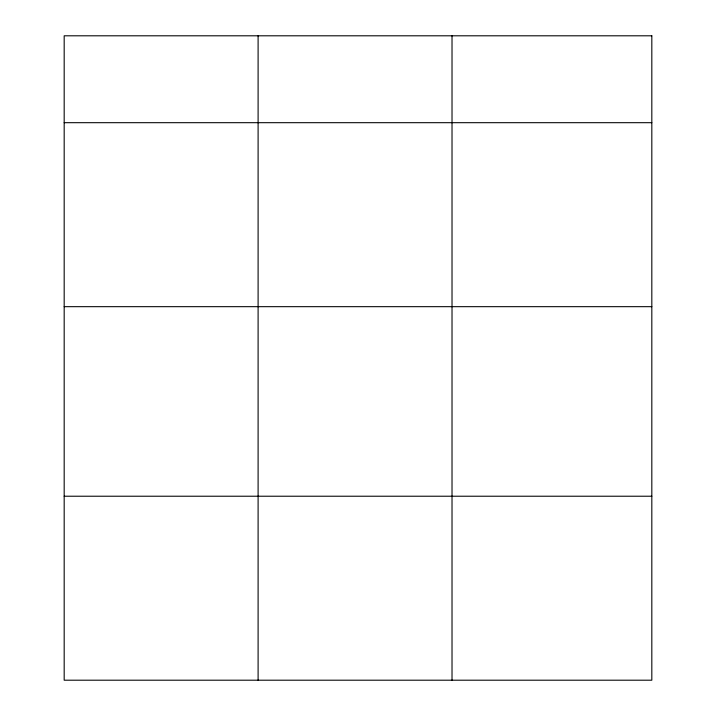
<?xml version="1.0" encoding="UTF-8"?>
<svg xmlns="http://www.w3.org/2000/svg" width="716" height="716" viewBox="0 0 716 716"><rect width="100%" height="100%" fill="white"/><g stroke="black" fill="none" stroke-linecap="round" stroke-linejoin="round"><path stroke-width="1.07" d="M64.18 122.687L651.82 122.687M64.18 306.672L651.82 306.672M64.18 496.224L651.82 496.224M452.02 35.8L452.02 680.2M258.1 35.8L258.1 680.2M651.82 35.8L64.18 35.8L64.18 680.2L651.82 680.2L651.82 35.8"/></g></svg>
